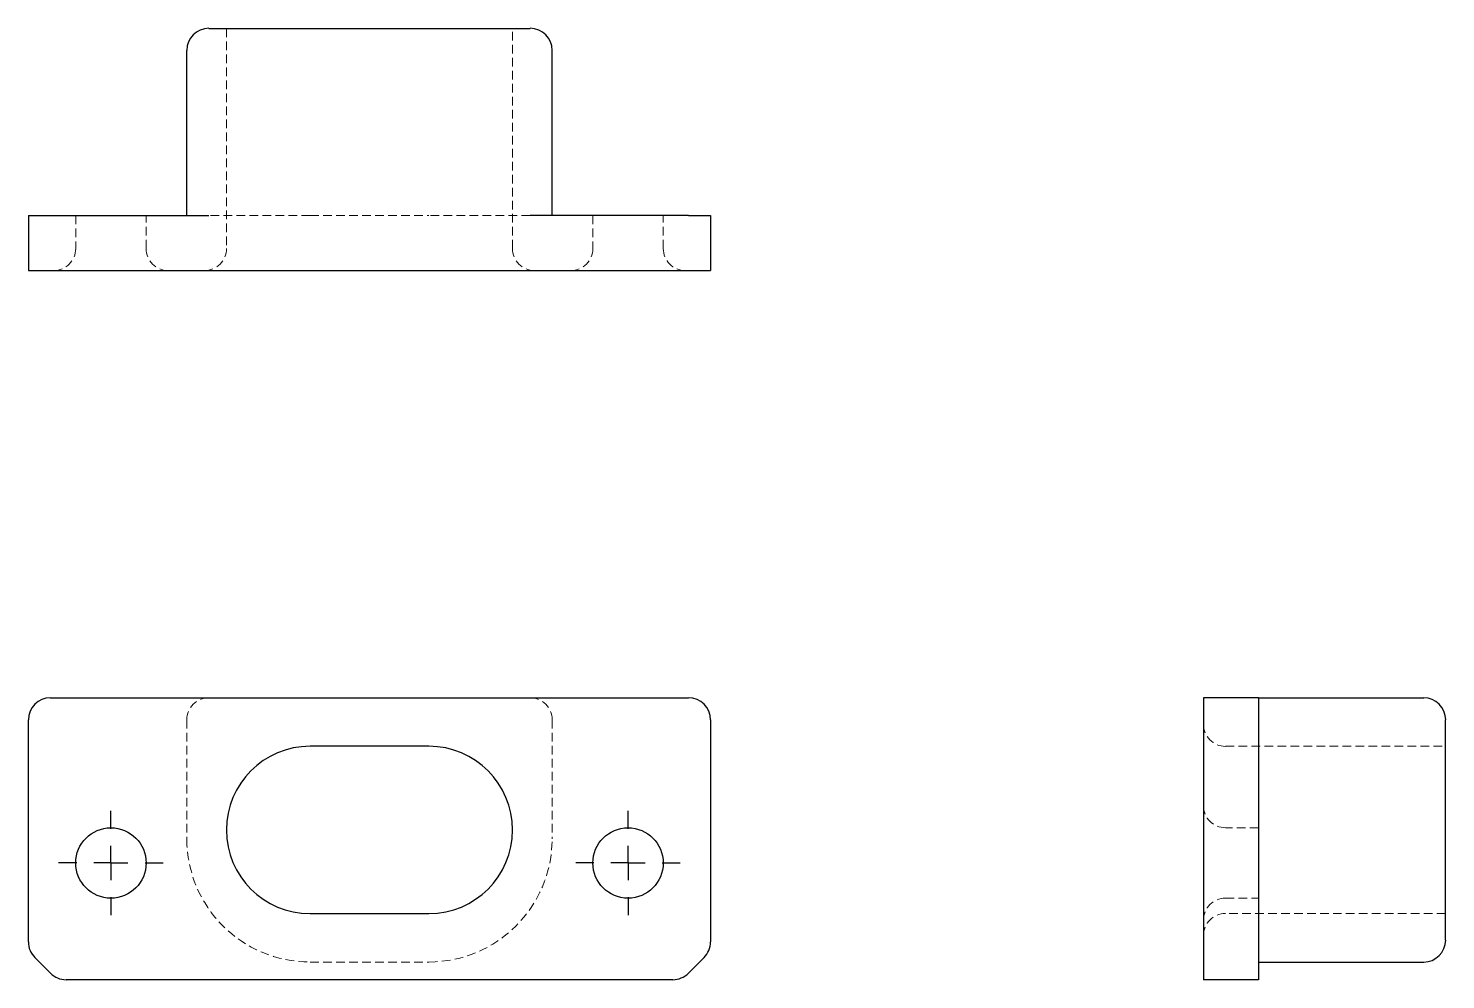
# Model space of a CAD drawing. Header units: millimetres. Extents: x 33 to 241, y 36 to 176.
import ezdxf

# ---------------------------------------------------------------- set-up
doc = ezdxf.new("R2010")
doc.units = ezdxf.units.MM
doc.linetypes.add('HIDDEN', pattern=[1.905, 1.27, -0.635])
doc.layers.add('10', color=7, linetype='Continuous')

# ---------------------------------------------------------------- blocks, each defined once
blk = doc.blocks.new('SW_CENTERMARKSYMBOL_0')
at = {"layer": '10', "color": 0}
for p, q in [((0, 5), (0, 7.66)), ((0, 0), (0, 2.5)), ((-5, 0), (-7.66, 0)), ((0, 0), (-2.5, 0)), ((0, 0), (0, -2.5)), ((0, 0), (2.5, 0)), ((5, 0), (7.66, 0)), ((0, -5), (0, -7.66))]:
    blk.add_line(p, q, dxfattribs=at)
blk = doc.blocks.new('SW_CENTERMARKSYMBOL_1')
at = {"layer": '10', "color": 0}
for p, q in [((0, 5), (0, 7.66)), ((0, 0), (0, 2.5)), ((-5, 0), (-7.66, 0)), ((0, 0), (-2.5, 0)), ((0, 0), (0, -2.5)), ((0, 0), (2.5, 0)), ((5, 0), (7.66, 0)), ((0, -5), (0, -7.66))]:
    blk.add_line(p, q, dxfattribs=at)

msp = doc.modelspace()

# ---------------------------------------------------------------- linework, layer by layer
at = {"color": 7, "linetype": 'Continuous', "lineweight": 25}
for p, q in [((59.45, 175.74), (106.55, 175.74)), ((56.23, 148.32), (56.23, 172.52)), ((109.77, 148.32), (109.77, 172.52)), ((33, 148.32), (36.23, 148.32)), ((33, 148.32), (33, 140.26)), ((36.23, 148.32), (59.45, 148.32)), ((129.77, 148.32), (106.55, 148.32)), ((129.77, 148.32), (133, 148.32)), ((133, 148.32), (133, 140.26)), ((33, 140.26), (36.23, 140.26)), ((36.23, 140.26), (129.77, 140.26)), ((129.77, 140.26), (133, 140.26)), ((36.23, 77.65), (129.77, 77.65)), ((205.26, 77.65), (205.26, 74.42)), ((213.32, 77.65), (205.26, 77.65)), ((213.32, 77.65), (213.32, 74.42)), ((213.32, 77.65), (237.52, 77.65)), ((33, 41.88), (33, 74.42)), ((133, 74.42), (133, 41.88)), ((205.26, 74.42), (205.26, 41.88)), ((213.32, 74.42), (213.32, 41.88)), ((240.74, 57), (240.74, 74.42)), ((91.71, 70.55), (74.29, 70.55)), ((240.74, 42.16), (240.74, 57)), ((74.29, 46.03), (91.71, 46.03)), ((205.26, 41.88), (205.26, 39.6)), ((213.32, 41.88), (213.32, 39.6)), ((33.94, 39.6), (36.25, 37.3)), ((132.06, 39.6), (129.75, 37.3)), ((205.26, 39.6), (205.26, 37.3)), ((213.32, 39.6), (213.32, 37.3)), ((213.32, 38.94), (237.52, 38.94)), ((127.47, 36.35), (38.53, 36.35)), ((205.26, 37.3), (205.26, 36.35)), ((213.32, 36.35), (205.26, 36.35)), ((213.32, 37.3), (213.32, 36.35))]:
    msp.add_line(p, q, dxfattribs=at)
at = {"color": 7, "linetype": 'HIDDEN', "lineweight": 18}
for p, q in [((62.03, 175.74), (62.03, 143.48)), ((103.97, 143.48), (103.97, 175.74)), ((39.94, 148.32), (39.94, 143.48)), ((50.26, 143.48), (50.26, 148.32)), ((74.29, 148.32), (59.45, 148.32)), ((74.29, 148.32), (91.71, 148.32)), ((106.55, 148.32), (91.71, 148.32)), ((115.74, 148.32), (115.74, 143.48)), ((126.06, 143.48), (126.06, 148.32)), ((56.23, 74.42), (56.23, 57)), ((109.77, 74.42), (109.77, 57)), ((208.48, 70.55), (240.74, 70.55)), ((213.32, 58.61), (208.48, 58.61)), ((208.48, 48.29), (213.32, 48.29)), ((240.74, 46.03), (208.48, 46.03)), ((74.29, 38.94), (91.71, 38.94))]:
    msp.add_line(p, q, dxfattribs=at)
at = {"color": 7, "linetype": 'Continuous', "lineweight": 25}
for centre in [(45.1, 53.45), (120.9, 53.45)]:
    msp.add_circle(centre, 5.16, dxfattribs=at)
for centre, radius, start, end in [((59.45, 172.52), 3.23, 90, 180), ((106.55, 172.52), 3.23, 0, 90), ((36.23, 74.42), 3.23, 90, 180), ((129.77, 74.42), 3.23, 0, 90), ((237.52, 74.42), 3.23, 0, 90), ((74.29, 58.29), 12.26, 90, 270), ((91.71, 58.29), 12.26, 270, 90), ((36.23, 41.88), 3.23, 180, 225), ((129.77, 41.88), 3.23, 315, 0), ((237.52, 42.16), 3.23, 270, 0), ((38.53, 39.58), 3.23, 225, 270), ((127.47, 39.58), 3.23, 270, 315)]:
    msp.add_arc(centre, radius, start, end, dxfattribs=at)
at = {"color": 7, "linetype": 'HIDDEN', "lineweight": 18}
for centre, radius, start, end in [((36.71, 143.48), 3.23, 270, 0), ((53.48, 143.48), 3.23, 180, 270), ((58.81, 143.48), 3.23, 270, 0), ((107.19, 143.48), 3.23, 180, 270), ((112.52, 143.48), 3.23, 270, 0), ((129.29, 143.48), 3.23, 180, 270), ((59.45, 74.42), 3.23, 90, 180), ((106.55, 74.42), 3.23, 0, 90), ((208.48, 73.77), 3.23, 180, 270), ((208.48, 61.84), 3.23, 180, 270), ((74.29, 57), 18.06, 180, 270), ((91.71, 57), 18.06, 270, 0), ((208.48, 45.06), 3.23, 90, 180), ((208.48, 42.81), 3.23, 90, 180)]:
    msp.add_arc(centre, radius, start, end, dxfattribs=at)

# ---------------------------------------------------------------- block references
at = {"layer": '10'}
for name, p in [('SW_CENTERMARKSYMBOL_0', (45.1, 53.45)), ('SW_CENTERMARKSYMBOL_1', (120.9, 53.45))]:
    msp.add_blockref(name, p, dxfattribs=at)

doc.saveas('drawing.dxf')
